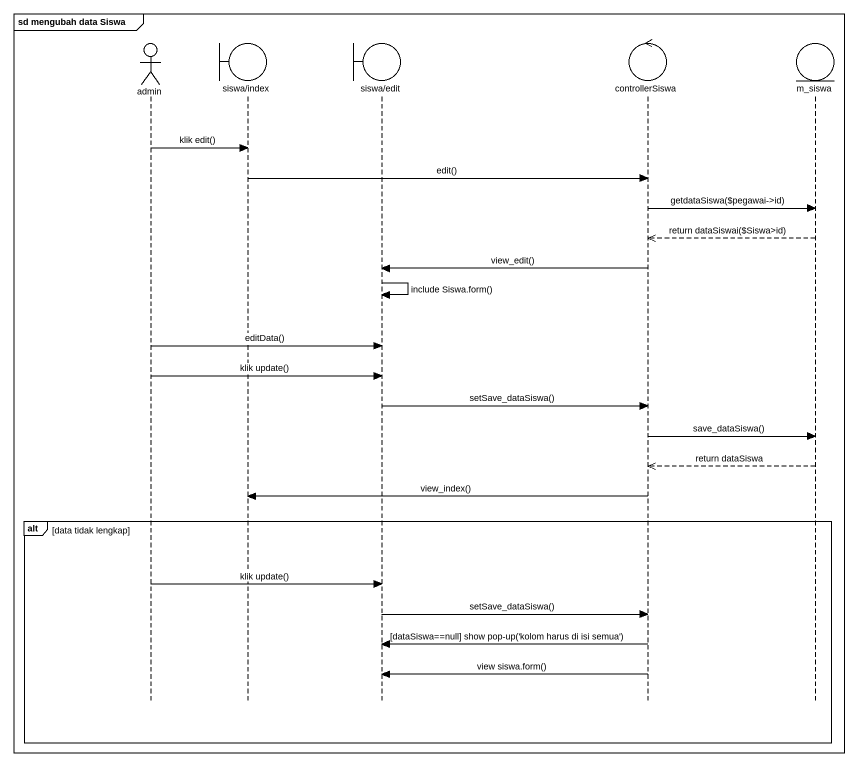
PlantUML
@startuml
mainframe sd mengubah data Siswa
hide footbox
actor admin
boundary "siswa/index" as siswa_index
boundary "siswa/edit" as siswa_edit
control controllerSiswa
entity m_siswa

admin -> siswa_index : klik edit()
siswa_index -> controllerSiswa : edit()
controllerSiswa -> m_siswa : getdataSiswa(~$pegawai->id)
m_siswa -->> controllerSiswa : return dataSiswai(~$Siswa>id)
controllerSiswa -> siswa_edit : view_edit()
siswa_edit -> siswa_edit : include Siswa.form()
admin -> siswa_edit : editData()
admin -> siswa_edit : klik update()
siswa_edit -> controllerSiswa : setSave_dataSiswa()
controllerSiswa -> m_siswa : save_dataSiswa()
m_siswa -->> controllerSiswa : return dataSiswa
controllerSiswa -> siswa_index : view_index()
alt data tidak lengkap
  admin -> siswa_edit : klik update()
  siswa_edit -> controllerSiswa : setSave_dataSiswa()
  controllerSiswa -> siswa_edit : [dataSiswa==null] show pop-up('kolom harus di isi semua')
  controllerSiswa -> siswa_edit : view siswa.form()
end
@enduml
